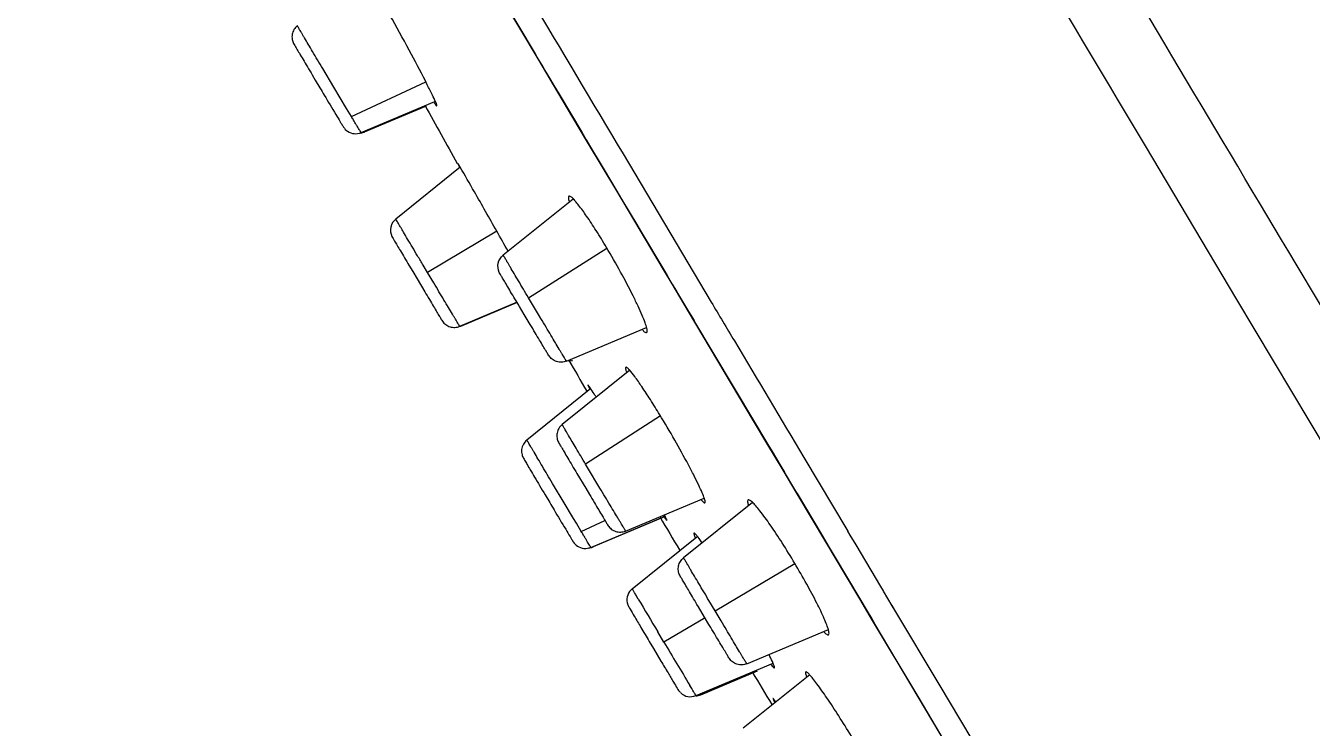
# Model space of a CAD drawing. Extents: x 881 to 2009, y 679 to 1506.
# Drawn here: x 1567.02 to 1594.06, y 1335.03 to 1349.8 of the extents above; entities that cross this region are included whole.
import ezdxf

# ---------------------------------------------------------------- set-up
doc = ezdxf.new("R2010")
doc.units = 0
doc.header["$LTSCALE"] = 10
doc.header["$MEASUREMENT"] = 0
doc.layers.add('1_1', color=7, linetype='CONTINUOUS')

msp = doc.modelspace()

# ---------------------------------------------------------------- linework, layer by layer
at = {"layer": '1_1', "color": 7, "linetype": 'Continuous'}
for p, q in [((1577.811, 1349.072), (1576.181, 1351.811)), ((1576.189, 1351.798), (1577.729, 1349.21)), ((1577.729, 1349.21), (1577.801, 1349.089)), ((1577.801, 1349.089), (1577.891, 1348.937)), ((1578.115, 1348.561), (1577.811, 1349.072)), ((1577.872, 1348.968), (1578.033, 1348.699)), ((1573.044, 1348.769), (1573.109, 1348.659)), ((1573.109, 1348.659), (1573.206, 1348.497)), ((1578.033, 1348.699), (1578.102, 1348.582)), ((1578.102, 1348.582), (1578.179, 1348.454)), ((1578.522, 1347.877), (1578.115, 1348.561)), ((1578.179, 1348.454), (1578.231, 1348.366)), ((1578.196, 1348.425), (1578.248, 1348.338)), ((1578.231, 1348.366), (1578.709, 1347.563)), ((1574.07, 1347.556), (1575.624, 1348.209)), ((1574.141, 1347.569), (1575.445, 1348.117)), ((1578.812, 1347.39), (1578.522, 1347.877)), ((1578.709, 1347.563), (1578.803, 1347.404)), ((1578.803, 1347.404), (1578.852, 1347.322)), ((1579.159, 1346.807), (1578.812, 1347.39)), ((1578.816, 1347.384), (1578.865, 1347.302)), ((1578.852, 1347.322), (1579.158, 1346.809)), ((1576.154, 1346.827), (1574.801, 1345.739)), ((1579.158, 1346.809), (1579.447, 1346.323)), ((1579.443, 1346.33), (1579.159, 1346.807)), ((1578.526, 1346.159), (1577.059, 1344.98)), ((1580.427, 1344.677), (1579.443, 1346.33)), ((1579.447, 1346.323), (1579.545, 1346.158)), ((1579.545, 1346.158), (1579.864, 1345.623)), ((1579.864, 1345.623), (1579.944, 1345.488)), ((1579.944, 1345.488), (1580.431, 1344.67)), ((1575.077, 1344.766), (1575.156, 1344.634)), ((1575.156, 1344.634), (1575.246, 1344.482)), ((1575.246, 1344.482), (1575.409, 1344.209)), ((1580.607, 1344.375), (1580.427, 1344.677)), ((1580.431, 1344.67), (1580.503, 1344.549)), ((1580.503, 1344.549), (1580.61, 1344.37)), ((1580.952, 1343.795), (1580.607, 1344.375)), ((1580.61, 1344.37), (1580.708, 1344.206)), ((1580.701, 1344.217), (1580.952, 1343.795)), ((1576.145, 1343.483), (1577.36, 1343.994)), ((1576.165, 1343.487), (1577.361, 1343.99)), ((1577.369, 1343.951), (1577.328, 1344.019)), ((1577.399, 1343.9), (1577.369, 1343.951)), ((1577.499, 1343.732), (1577.399, 1343.9)), ((1577.626, 1343.52), (1577.499, 1343.732)), ((1580.952, 1343.795), (1581.068, 1343.602)), ((1582.321, 1341.497), (1580.952, 1343.795)), ((1578.388, 1342.75), (1580.072, 1343.458)), ((1581.06, 1343.614), (1582.317, 1341.504)), ((1579.716, 1342.558), (1578.297, 1341.417)), ((1578.901, 1342.172), (1577.555, 1341.091)), ((1582.317, 1341.504), (1582.619, 1340.997)), ((1582.622, 1340.992), (1582.321, 1341.497)), ((1582.619, 1340.997), (1582.708, 1340.848)), ((1582.942, 1340.455), (1582.622, 1340.992)), ((1582.623, 1340.991), (1582.711, 1340.843)), ((1582.708, 1340.848), (1582.892, 1340.54)), ((1582.892, 1340.54), (1582.968, 1340.412)), ((1583.235, 1339.963), (1582.942, 1340.455)), ((1582.966, 1340.415), (1583.162, 1340.086)), ((1578.607, 1340.388), (1578.793, 1340.076)), ((1577.938, 1339.94), (1578.035, 1339.776)), ((1578.793, 1340.076), (1578.871, 1339.945)), ((1579.631, 1339.178), (1581.281, 1339.871)), ((1583.162, 1340.086), (1583.236, 1339.962)), ((1583.234, 1339.964), (1583.76, 1339.082)), ((1583.862, 1338.912), (1583.235, 1339.963)), ((1582.298, 1339.779), (1580.85, 1338.615)), ((1578.9, 1338.834), (1580.461, 1339.49)), ((1580.465, 1339.48), (1578.948, 1338.843)), ((1579.77, 1337.963), (1581.131, 1339.057)), ((1583.76, 1339.082), (1583.862, 1338.912)), ((1583.862, 1338.912), (1583.911, 1338.829)), ((1584.034, 1338.623), (1583.862, 1338.912)), ((1583.911, 1338.829), (1584.034, 1338.623)), ((1584.232, 1338.29), (1584.034, 1338.623)), ((1584.034, 1338.623), (1584.554, 1337.75)), ((1584.554, 1337.75), (1584.232, 1338.29)), ((1584.707, 1337.493), (1584.554, 1337.75)), ((1584.554, 1337.75), (1584.707, 1337.493)), ((1581.162, 1337.582), (1581.131, 1337.634)), ((1581.29, 1337.367), (1581.162, 1337.582)), ((1584.803, 1337.332), (1584.707, 1337.493)), ((1584.707, 1337.493), (1584.803, 1337.332)), ((1581.383, 1337.212), (1581.29, 1337.367)), ((1581.419, 1337.151), (1581.383, 1337.212)), ((1584.802, 1337.335), (1584.85, 1337.254)), ((1584.85, 1337.254), (1584.802, 1337.335)), ((1584.852, 1337.25), (1584.803, 1337.332)), ((1585.781, 1335.691), (1584.852, 1337.25)), ((1582.179, 1336.385), (1583.892, 1337.105)), ((1580.126, 1336.858), (1580.216, 1336.707)), ((1580.216, 1336.707), (1580.374, 1336.442)), ((1581.11, 1335.716), (1582.73, 1336.397)), ((1581.21, 1335.734), (1582.406, 1336.237)), ((1583.5, 1336.152), (1582.104, 1335.03)), ((1582.757, 1336.3), (1582.757, 1336.301)), ((1585.78, 1335.694), (1585.781, 1335.691)), ((1586.715, 1334.125), (1585.781, 1335.691))]:
    msp.add_line(p, q, dxfattribs=at)
at = {"layer": '1_1', "color": 9, "linetype": 'Continuous'}
for p, q in [((1573.498, 1348.509), (1573.265, 1348.901)), ((1573.867, 1347.892), (1575.433, 1348.626)), ((1573.765, 1348.063), (1573.498, 1348.509)), ((1573.867, 1347.892), (1573.765, 1348.063)), ((1592.478, 1344.047), (1590.555, 1347.275)), ((1579.576, 1347.107), (1581.432, 1343.99)), ((1576.922, 1345.483), (1575.467, 1344.615)), ((1577.59, 1344.082), (1579.239, 1345.127)), ((1575.467, 1344.615), (1575.376, 1344.768)), ((1595.597, 1341.644), (1593.723, 1344.788)), ((1575.597, 1344.397), (1575.467, 1344.615)), ((1577.798, 1343.734), (1577.59, 1344.082)), ((1594.402, 1340.82), (1592.478, 1344.047)), ((1577.848, 1343.65), (1577.798, 1343.734)), ((1580.362, 1341.602), (1578.789, 1340.585)), ((1583.378, 1340.724), (1584.301, 1339.174)), ((1578.831, 1340.514), (1578.789, 1340.585)), ((1579.09, 1340.08), (1578.831, 1340.514)), ((1578.336, 1339.774), (1578.095, 1340.179)), ((1578.533, 1339.444), (1578.336, 1339.774)), ((1578.595, 1339.34), (1578.533, 1339.444)), ((1578.699, 1339.168), (1578.595, 1339.34)), ((1578.699, 1339.168), (1579.197, 1339.401)), ((1584.349, 1339.094), (1584.301, 1339.174)), ((1584.349, 1339.094), (1584.301, 1339.174)), ((1584.474, 1338.885), (1584.349, 1339.094)), ((1578.947, 1338.843), (1578.946, 1338.844)), ((1584.994, 1338.012), (1584.474, 1338.885)), ((1581.511, 1337.5), (1583.186, 1338.498)), ((1585.05, 1337.919), (1584.993, 1338.014)), ((1585.051, 1337.916), (1584.994, 1338.012)), ((1579.897, 1337.748), (1579.867, 1337.797)), ((1581.511, 1337.499), (1581.382, 1337.716)), ((1585.236, 1337.605), (1585.051, 1337.916)), ((1581.639, 1337.286), (1581.511, 1337.5)), ((1585.29, 1337.516), (1585.235, 1337.609)), ((1585.292, 1337.512), (1585.236, 1337.605)), ((1586.22, 1335.956), (1585.292, 1337.512)), ((1581.301, 1337.355), (1580.437, 1336.839)), ((1580.437, 1336.839), (1580.308, 1337.055)), ((1587.151, 1334.395), (1586.22, 1335.956)), ((1581.11, 1335.716), (1581.109, 1335.716))]:
    msp.add_line(p, q, dxfattribs=at)
at = {"layer": '1_1', "color": 6, "linetype": 'Continuous'}
for p, q in [((1582.622, 1340.992), (1582.245, 1341.624)), ((1584.232, 1338.29), (1584.034, 1338.623)), ((1584.554, 1337.75), (1584.232, 1338.29)), ((1584.802, 1337.333), (1584.554, 1337.75)), ((1585.777, 1335.699), (1584.802, 1337.333)), ((1586.756, 1334.057), (1585.777, 1335.699))]:
    msp.add_line(p, q, dxfattribs=at)
at = {"layer": '1_1', "color": 7, "linetype": 'Continuous'}
for centre, radius, start, end in [((1296.847, 1167.809), 349.157, 30.19247, 38.80703), ((1913.737, 1535.45), 386.719, 208.9736, 209.17915), ((1574.025, 1347.845), 0.299, 272.0995, 279.0146), ((1574.024, 1347.847), 0.302, 279.0253, 292.748), ((1391.803, 1241.065), 212.538, 29.29463, 29.42584), ((1576.049, 1343.762), 0.298, 288.9651, 292.7856), ((1578.464, 1343.062), 0.302, 262.0596, 279.6242), ((1913.737, 1535.45), 386.719, 209.88257, 209.99563), ((1913.737, 1535.45), 386.719, 210.44978, 210.56797), ((1583.214, 1341.323), 3.333, 213.2297, 213.8889), ((1577.897, 1338.193), 2.872, 26.4415, 27.2008), ((1578.831, 1339.12), 0.3, 273.7681, 292.7592), ((1579.958, 1337.73), 0.3, 128.7932, 191.629), ((1913.737, 1535.45), 386.719, 211.01306, 211.12882), ((1580.993, 1335.993), 0.3, 226.9775, 292.7915), ((1581.094, 1336.01), 0.3, 271.9141, 292.7892)]:
    msp.add_arc(centre, radius, start, end, dxfattribs=at)
at = {"layer": '1_1', "color": 9, "linetype": 'Continuous'}
for centre, radius, start, end in [((1870.042, 1509.607), 337.224, 210.63921, 210.77604), ((1848.656, 1496.545), 312.165, 210.77079, 210.96491)]:
    msp.add_arc(centre, radius, start, end, dxfattribs=at)
for points, knots in [([(1590.555, 1347.275), (1588.988, 1349.906), (1586.663, 1353.811), (1583.607, 1358.947), (1581.42, 1362.626), (1579.33, 1366.143), (1577.356, 1369.468), (1575.515, 1372.571), (1573.823, 1375.426), (1572.295, 1378.007), (1571.13, 1379.977), (1570.29, 1381.399), (1569.732, 1382.346), (1569.224, 1383.208), (1568.767, 1383.986), (1568.362, 1384.676), (1568.009, 1385.277), (1567.711, 1385.789), (1567.496, 1386.159), (1567.351, 1386.409), (1567.264, 1386.562), (1567.189, 1386.692), (1567.129, 1386.798), (1567.083, 1386.881), (1567.053, 1386.937), (1567.037, 1386.968), (1567.028, 1386.984), (1567.026, 1386.992), (1567.022, 1386.998), (1567.023, 1386.999)], [0, 0, 0, 0, 0.199037, 0.295298, 0.388265, 0.477135, 0.561123, 0.639499, 0.711581, 0.776738, 0.834405, 0.860267, 0.884075, 0.905776, 0.925319, 0.942665, 0.957776, 0.970617, 0.981161, 0.985565, 0.989387, 0.992625, 0.995275, 0.997337, 0.998812, 0.999328, 0.999697, 0.99992, 1, 1, 1, 1]), ([(1593.723, 1344.788), (1592.086, 1347.535), (1588.877, 1352.923), (1584.226, 1360.74), (1580.557, 1366.916), (1577.855, 1371.468), (1576.051, 1374.511), (1574.422, 1377.262), (1572.983, 1379.693), (1571.911, 1381.509), (1571.16, 1382.784), (1570.679, 1383.602), (1570.255, 1384.325), (1569.889, 1384.95), (1569.581, 1385.476), (1569.334, 1385.903), (1569.146, 1386.228), (1569.029, 1386.435), (1568.968, 1386.544), (1568.947, 1386.584), (1568.936, 1386.605), (1568.931, 1386.619), (1568.924, 1386.627), (1568.928, 1386.633), (1568.93, 1386.627), (1568.931, 1386.625)], [0, 0, 0, 0, 0.197251, 0.386711, 0.560971, 0.640228, 0.713184, 0.779115, 0.837376, 0.887394, 0.909153, 0.928674, 0.945909, 0.960814, 0.973353, 0.983497, 0.991218, 0.996498, 0.99822, 0.998851, 0.999328, 0.999652, 0.999823, 0.999857, 1, 1, 1, 1]), ([(1593.723, 1344.788), (1592.086, 1347.535), (1588.877, 1352.923), (1584.226, 1360.74), (1580.557, 1366.916), (1577.855, 1371.468), (1576.051, 1374.511), (1574.422, 1377.262), (1572.983, 1379.693), (1571.911, 1381.509), (1571.16, 1382.784), (1570.679, 1383.602), (1570.255, 1384.325), (1569.889, 1384.95), (1569.581, 1385.476), (1569.334, 1385.903), (1569.146, 1386.228), (1569.029, 1386.435), (1568.968, 1386.544), (1568.947, 1386.584), (1568.936, 1386.605), (1568.931, 1386.619), (1568.924, 1386.627), (1568.928, 1386.633), (1568.93, 1386.627), (1568.931, 1386.625)], [0, 0, 0, 0, 0.197251, 0.386711, 0.560971, 0.640228, 0.713184, 0.779115, 0.837376, 0.887394, 0.909153, 0.928674, 0.945909, 0.960814, 0.973353, 0.983497, 0.991218, 0.996498, 0.99822, 0.998851, 0.999328, 0.999652, 0.999823, 0.999857, 1, 1, 1, 1]), ([(1574.406, 1355.797), (1574.825, 1355.091), (1576.548, 1352.194), (1578.272, 1349.297), (1579.576, 1347.107)], [0, 0, 0, 0, 0.243743, 1, 1, 1, 1]), ([(1573.265, 1348.901), (1573.228, 1348.963), (1573.157, 1349.082), (1573.056, 1349.252), (1572.964, 1349.407), (1572.896, 1349.522), (1572.848, 1349.604), (1572.817, 1349.654), (1572.792, 1349.698), (1572.77, 1349.735), (1572.755, 1349.76), (1572.746, 1349.776), (1572.74, 1349.786), (1572.736, 1349.793), (1572.733, 1349.798), (1572.732, 1349.802), (1572.73, 1349.803), (1572.73, 1349.804)], [0, 0, 0, 0, 0.204654, 0.396093, 0.56873, 0.717498, 0.781546, 0.838084, 0.886656, 0.926906, 0.958583, 0.971131, 0.981444, 0.989494, 0.995268, 0.998769, 1, 1, 1, 1]), ([(1574.07, 1347.556), (1574.069, 1347.556), (1574.068, 1347.56), (1574.065, 1347.562), (1574.061, 1347.57), (1574.055, 1347.579), (1574.048, 1347.591), (1574.035, 1347.613), (1574.014, 1347.647), (1573.985, 1347.695), (1573.951, 1347.752), (1573.911, 1347.819), (1573.882, 1347.867), (1573.867, 1347.892)], [0, 0, 0, 0, 0.004185, 0.016539, 0.037066, 0.065756, 0.102534, 0.147285, 0.260235, 0.403663, 0.576272, 0.77584, 1, 1, 1, 1]), ([(1574.141, 1347.569), (1574.14, 1347.569), (1574.14, 1347.57), (1574.138, 1347.572), (1574.136, 1347.576), (1574.134, 1347.579), (1574.133, 1347.581)], [0, 0, 0, 0, 0.067724, 0.256843, 0.567589, 1, 1, 1, 1]), ([(1575.376, 1344.768), (1575.337, 1344.833), (1575.261, 1344.96), (1575.152, 1345.143), (1575.054, 1345.309), (1574.98, 1345.434), (1574.928, 1345.522), (1574.895, 1345.577), (1574.867, 1345.625), (1574.844, 1345.664), (1574.828, 1345.692), (1574.817, 1345.71), (1574.811, 1345.72), (1574.807, 1345.728), (1574.803, 1345.734), (1574.802, 1345.737), (1574.8, 1345.739), (1574.801, 1345.739)], [0, 0, 0, 0, 0.202282, 0.392738, 0.565419, 0.714968, 0.77954, 0.83656, 0.885619, 0.926334, 0.958329, 0.970974, 0.981361, 0.989474, 0.995294, 0.998808, 1, 1, 1, 1]), ([(1577.59, 1344.082), (1577.554, 1344.143), (1577.484, 1344.261), (1577.382, 1344.432), (1577.291, 1344.585), (1577.223, 1344.701), (1577.175, 1344.781), (1577.145, 1344.832), (1577.12, 1344.875), (1577.098, 1344.911), (1577.084, 1344.937), (1577.074, 1344.953), (1577.069, 1344.962), (1577.065, 1344.97), (1577.061, 1344.975), (1577.06, 1344.978), (1577.059, 1344.98), (1577.059, 1344.98)], [0, 0, 0, 0, 0.204495, 0.396323, 0.569084, 0.717892, 0.781946, 0.838486, 0.887066, 0.92728, 0.958882, 0.971386, 0.981658, 0.989671, 0.9954, 0.99884, 1, 1, 1, 1]), ([(1576.145, 1343.483), (1576.144, 1343.483), (1576.144, 1343.486), (1576.142, 1343.488), (1576.138, 1343.494), (1576.134, 1343.501), (1576.128, 1343.51), (1576.118, 1343.526), (1576.103, 1343.552), (1576.08, 1343.589), (1576.054, 1343.633), (1576.023, 1343.685), (1575.973, 1343.767), (1575.903, 1343.884), (1575.809, 1344.041), (1575.706, 1344.214), (1575.634, 1344.335), (1575.597, 1344.397)], [0, 0, 0, 0, 0.001195, 0.004681, 0.010446, 0.018476, 0.028755, 0.041268, 0.072933, 0.113251, 0.161872, 0.218436, 0.282571, 0.431492, 0.604117, 0.795449, 1, 1, 1, 1]), ([(1581.432, 1343.99), (1581.594, 1343.718), (1582.242, 1342.629), (1582.891, 1341.541), (1583.378, 1340.724)], [0, 0, 0, 0, 0.249475, 1, 1, 1, 1]), ([(1578.388, 1342.75), (1578.387, 1342.75), (1578.387, 1342.752), (1578.384, 1342.755), (1578.381, 1342.76), (1578.377, 1342.767), (1578.371, 1342.776), (1578.361, 1342.793), (1578.346, 1342.818), (1578.324, 1342.854), (1578.298, 1342.898), (1578.267, 1342.949), (1578.219, 1343.029), (1578.149, 1343.145), (1578.057, 1343.299), (1577.955, 1343.47), (1577.884, 1343.589), (1577.848, 1343.65)], [0, 0, 0, 0, 0.001218, 0.004709, 0.010475, 0.018511, 0.028814, 0.041365, 0.073074, 0.113367, 0.161972, 0.218565, 0.282685, 0.431566, 0.604283, 0.795609, 1, 1, 1, 1]), ([(1578.789, 1340.585), (1578.755, 1340.642), (1578.689, 1340.753), (1578.595, 1340.912), (1578.51, 1341.054), (1578.447, 1341.161), (1578.404, 1341.235), (1578.376, 1341.282), (1578.353, 1341.322), (1578.333, 1341.355), (1578.32, 1341.378), (1578.311, 1341.393), (1578.306, 1341.401), (1578.302, 1341.408), (1578.299, 1341.413), (1578.299, 1341.415), (1578.297, 1341.417), (1578.297, 1341.417)], [0, 0, 0, 0, 0.207274, 0.400265, 0.572993, 0.721021, 0.78453, 0.840493, 0.888532, 0.928272, 0.959442, 0.971763, 0.981884, 0.989785, 0.995448, 0.998855, 1, 1, 1, 1]), ([(1578.095, 1340.179), (1578.058, 1340.241), (1577.987, 1340.361), (1577.884, 1340.534), (1577.792, 1340.69), (1577.722, 1340.807), (1577.674, 1340.889), (1577.643, 1340.94), (1577.617, 1340.984), (1577.596, 1341.021), (1577.581, 1341.047), (1577.571, 1341.063), (1577.565, 1341.073), (1577.561, 1341.08), (1577.558, 1341.085), (1577.557, 1341.088), (1577.555, 1341.09), (1577.556, 1341.09)], [0, 0, 0, 0, 0.204617, 0.396123, 0.568876, 0.717756, 0.781848, 0.838415, 0.886995, 0.927229, 0.958867, 0.971385, 0.981664, 0.989671, 0.995395, 0.998836, 1, 1, 1, 1]), ([(1579.631, 1339.178), (1579.631, 1339.178), (1579.63, 1339.181), (1579.628, 1339.183), (1579.625, 1339.188), (1579.62, 1339.195), (1579.615, 1339.205), (1579.605, 1339.221), (1579.59, 1339.246), (1579.568, 1339.283), (1579.541, 1339.326), (1579.511, 1339.377), (1579.462, 1339.458), (1579.393, 1339.574), (1579.3, 1339.729), (1579.198, 1339.9), (1579.127, 1340.019), (1579.09, 1340.08)], [0, 0, 0, 0, 0.001205, 0.004689, 0.010445, 0.018463, 0.028734, 0.041247, 0.072922, 0.113207, 0.161784, 0.218331, 0.282447, 0.431317, 0.604071, 0.795501, 1, 1, 1, 1]), ([(1578.9, 1338.835), (1578.899, 1338.834), (1578.898, 1338.838), (1578.896, 1338.84), (1578.892, 1338.848), (1578.886, 1338.857), (1578.878, 1338.869), (1578.865, 1338.891), (1578.845, 1338.924), (1578.816, 1338.972), (1578.782, 1339.029), (1578.742, 1339.096), (1578.714, 1339.143), (1578.699, 1339.168)], [0, 0, 0, 0, 0.004178, 0.016523, 0.037041, 0.065721, 0.102484, 0.147214, 0.260123, 0.403533, 0.576146, 0.77575, 1, 1, 1, 1]), ([(1581.382, 1337.716), (1581.346, 1337.777), (1581.275, 1337.896), (1581.174, 1338.066), (1581.083, 1338.22), (1581.014, 1338.335), (1580.966, 1338.416), (1580.936, 1338.467), (1580.911, 1338.51), (1580.889, 1338.547), (1580.875, 1338.572), (1580.865, 1338.588), (1580.86, 1338.598), (1580.856, 1338.605), (1580.852, 1338.61), (1580.851, 1338.613), (1580.85, 1338.615), (1580.85, 1338.615)], [0, 0, 0, 0, 0.204889, 0.396363, 0.569001, 0.717857, 0.781937, 0.838441, 0.886999, 0.927253, 0.958856, 0.971343, 0.981598, 0.989607, 0.995353, 0.998821, 1, 1, 1, 1]), ([(1579.867, 1337.797), (1579.853, 1337.821), (1579.829, 1337.862), (1579.802, 1337.909), (1579.786, 1337.937), (1579.778, 1337.95), (1579.773, 1337.959), (1579.771, 1337.962), (1579.77, 1337.963)], [0, 0, 0, 0, 0.426266, 0.738528, 0.849862, 0.930771, 0.980924, 1, 1, 1, 1]), ([(1582.179, 1336.385), (1582.178, 1336.385), (1582.178, 1336.387), (1582.175, 1336.39), (1582.172, 1336.395), (1582.168, 1336.402), (1582.162, 1336.412), (1582.152, 1336.428), (1582.137, 1336.453), (1582.115, 1336.489), (1582.089, 1336.533), (1582.058, 1336.584), (1582.01, 1336.665), (1581.94, 1336.78), (1581.848, 1336.934), (1581.746, 1337.105), (1581.675, 1337.224), (1581.639, 1337.286)], [0, 0, 0, 0, 0.001241, 0.004769, 0.010573, 0.018636, 0.028944, 0.041481, 0.073177, 0.113506, 0.162124, 0.218674, 0.282785, 0.431639, 0.604193, 0.795469, 1, 1, 1, 1]), ([(1581.11, 1335.716), (1581.108, 1335.717), (1581.106, 1335.723), (1581.099, 1335.733), (1581.088, 1335.751), (1581.066, 1335.787), (1581.029, 1335.848), (1580.997, 1335.901), (1580.979, 1335.931)], [0, 0, 0, 0, 0.019505, 0.070209, 0.151731, 0.263679, 0.576257, 1, 1, 1, 1]), ([(1581.21, 1335.734), (1581.21, 1335.734), (1581.21, 1335.735), (1581.208, 1335.737), (1581.206, 1335.74), (1581.205, 1335.741)], [0, 0, 0, 0, 0.064853, 0.253273, 1, 1, 1, 1])]:
    msp.add_open_spline(points, degree=3, knots=knots, dxfattribs=at)
at = {"layer": '1_1', "color": 7, "linetype": 'Continuous'}
for points, knots in [([(1575.463, 1348.562), (1575.355, 1348.777), (1575.113, 1349.235), (1574.801, 1349.804), (1574.544, 1350.259), (1574.377, 1350.549), (1574.241, 1350.775), (1574.162, 1350.902), (1574.128, 1350.951)], [0, 0, 0, 0, 0.263006, 0.567564, 0.711048, 0.83606, 0.934489, 1, 1, 1, 1]), ([(1572.73, 1349.804), (1572.703, 1349.781), (1572.655, 1349.726), (1572.617, 1349.624), (1572.617, 1349.52), (1572.644, 1349.442), (1572.681, 1349.381), (1572.721, 1349.313), (1572.779, 1349.214), (1572.855, 1349.086), (1572.945, 1348.935), (1573.01, 1348.826), (1573.044, 1348.769)], [0, 0, 0, 0, 0.090608, 0.180933, 0.271205, 0.349798, 0.387645, 0.452517, 0.550833, 0.678746, 0.830703, 1, 1, 1, 1]), ([(1575.64, 1348.195), (1575.618, 1348.245), (1575.56, 1348.368), (1575.5, 1348.49), (1575.463, 1348.562)], [0, 0, 0, 0, 0.402905, 1, 1, 1, 1]), ([(1573.206, 1348.497), (1573.236, 1348.445), (1573.348, 1348.259), (1573.459, 1348.073), (1573.54, 1347.938)], [0, 0, 0, 0, 0.275749, 1, 1, 1, 1]), ([(1575.608, 1348.182), (1575.615, 1348.172), (1575.626, 1348.155), (1575.643, 1348.134), (1575.653, 1348.123), (1575.66, 1348.116), (1575.663, 1348.117)], [0, 0, 0, 0, 0.421298, 0.727662, 0.918088, 1, 1, 1, 1]), ([(1575.663, 1348.117), (1575.665, 1348.118), (1575.664, 1348.128), (1575.66, 1348.141), (1575.652, 1348.166), (1575.644, 1348.184), (1575.64, 1348.195)], [0, 0, 0, 0, 0.077101, 0.264724, 0.572536, 1, 1, 1, 1]), ([(1573.54, 1347.938), (1573.57, 1347.887), (1573.612, 1347.818), (1573.66, 1347.737), (1573.684, 1347.699), (1573.717, 1347.644), (1573.787, 1347.571), (1573.923, 1347.522), (1574.024, 1347.537), (1574.07, 1347.556)], [0, 0, 0, 0, 0.246072, 0.331441, 0.390003, 0.428813, 0.595426, 0.797526, 1, 1, 1, 1]), ([(1576.152, 1346.832), (1576.145, 1346.844), (1576.135, 1346.861), (1576.122, 1346.881), (1576.115, 1346.893), (1576.11, 1346.901), (1576.106, 1346.908), (1576.103, 1346.911), (1576.102, 1346.913), (1576.101, 1346.913)], [0, 0, 0, 0, 0.435492, 0.607347, 0.74832, 0.858201, 0.936797, 0.983962, 1, 1, 1, 1]), ([(1576.101, 1346.913), (1576.101, 1346.913), (1576.103, 1346.91), (1576.104, 1346.906), (1576.107, 1346.899), (1576.112, 1346.89), (1576.118, 1346.878), (1576.129, 1346.857), (1576.138, 1346.84), (1576.145, 1346.828)], [0, 0, 0, 0, 0.017491, 0.065735, 0.144967, 0.255047, 0.395792, 0.567005, 1, 1, 1, 1]), ([(1576.922, 1345.484), (1576.766, 1345.76), (1576.51, 1346.21), (1576.254, 1346.659), (1576.152, 1346.832)], [0, 0, 0, 0, 0.612149, 1, 1, 1, 1]), ([(1578.438, 1346.217), (1578.429, 1346.209), (1578.427, 1346.168), (1578.435, 1346.137), (1578.44, 1346.115)], [0, 0, 0, 0, 0.333958, 1, 1, 1, 1]), ([(1578.518, 1346.176), (1578.509, 1346.184), (1578.493, 1346.198), (1578.469, 1346.215), (1578.446, 1346.223), (1578.438, 1346.217)], [0, 0, 0, 0, 0.387217, 0.677139, 1, 1, 1, 1]), ([(1579.228, 1345.143), (1579.157, 1345.262), (1579.022, 1345.484), (1578.827, 1345.781), (1578.68, 1345.987), (1578.58, 1346.11), (1578.537, 1346.157), (1578.518, 1346.176)], [0, 0, 0, 0, 0.330725, 0.620056, 0.849011, 0.934903, 1, 1, 1, 1]), ([(1574.801, 1345.739), (1574.748, 1345.697), (1574.672, 1345.574), (1574.693, 1345.415), (1574.745, 1345.326), (1574.782, 1345.263), (1574.834, 1345.175), (1574.903, 1345.059), (1574.986, 1344.92), (1575.045, 1344.819), (1575.077, 1344.766)], [0, 0, 0, 0, 0.182728, 0.360302, 0.403641, 0.464702, 0.558776, 0.68276, 0.831818, 1, 1, 1, 1]), ([(1580.077, 1343.44), (1580.068, 1343.48), (1580.037, 1343.571), (1579.976, 1343.725), (1579.89, 1343.915), (1579.742, 1344.22), (1579.522, 1344.635), (1579.33, 1344.972), (1579.228, 1345.143)], [0, 0, 0, 0, 0.063203, 0.151471, 0.261276, 0.389968, 0.686137, 1, 1, 1, 1]), ([(1577.328, 1344.019), (1577.297, 1344.071), (1577.239, 1344.17), (1577.157, 1344.307), (1577.09, 1344.421), (1577.039, 1344.507), (1577.002, 1344.569), (1576.95, 1344.658), (1576.931, 1344.817), (1577.007, 1344.938), (1577.059, 1344.98)], [0, 0, 0, 0, 0.167753, 0.316242, 0.43951, 0.532733, 0.592863, 0.638158, 0.817509, 1, 1, 1, 1]), ([(1575.409, 1344.209), (1575.441, 1344.155), (1575.503, 1344.052), (1575.589, 1343.909), (1575.66, 1343.789), (1575.715, 1343.698), (1575.753, 1343.635), (1575.79, 1343.574), (1575.847, 1343.514), (1575.939, 1343.467), (1576.044, 1343.454), (1576.113, 1343.47), (1576.145, 1343.483)], [0, 0, 0, 0, 0.168135, 0.317721, 0.442593, 0.537711, 0.599739, 0.640039, 0.725116, 0.816638, 0.908224, 1, 1, 1, 1]), ([(1578.388, 1342.75), (1578.355, 1342.736), (1578.284, 1342.72), (1578.177, 1342.735), (1578.085, 1342.784), (1578.029, 1342.846), (1577.993, 1342.907), (1577.951, 1342.975), (1577.892, 1343.074), (1577.816, 1343.202), (1577.725, 1343.354), (1577.66, 1343.462), (1577.626, 1343.52)], [0, 0, 0, 0, 0.090093, 0.180088, 0.269993, 0.348494, 0.386951, 0.451969, 0.550515, 0.678667, 0.830769, 1, 1, 1, 1]), ([(1579.985, 1343.404), (1580.001, 1343.387), (1580.024, 1343.365), (1580.062, 1343.345), (1580.072, 1343.349)], [0, 0, 0, 0, 0.667877, 1, 1, 1, 1]), ([(1580.072, 1343.349), (1580.082, 1343.353), (1580.087, 1343.378), (1580.084, 1343.407), (1580.079, 1343.429), (1580.077, 1343.44)], [0, 0, 0, 0, 0.32388, 0.612693, 1, 1, 1, 1]), ([(1579.635, 1342.621), (1579.632, 1342.618), (1579.629, 1342.607), (1579.632, 1342.574), (1579.641, 1342.545), (1579.649, 1342.523)], [0, 0, 0, 0, 0.116318, 0.314478, 1, 1, 1, 1]), ([(1579.712, 1342.565), (1579.696, 1342.582), (1579.676, 1342.604), (1579.649, 1342.622), (1579.638, 1342.623), (1579.635, 1342.621)], [0, 0, 0, 0, 0.69823, 0.889922, 1, 1, 1, 1]), ([(1580.348, 1341.624), (1580.283, 1341.73), (1580.16, 1341.929), (1579.985, 1342.197), (1579.84, 1342.406), (1579.751, 1342.522), (1579.712, 1342.565)], [0, 0, 0, 0, 0.328971, 0.615721, 0.844425, 1, 1, 1, 1]), ([(1578.838, 1342.25), (1578.836, 1342.249), (1578.84, 1342.239), (1578.844, 1342.226), (1578.856, 1342.202), (1578.865, 1342.183), (1578.87, 1342.173)], [0, 0, 0, 0, 0.073445, 0.263269, 0.572686, 1, 1, 1, 1]), ([(1578.888, 1342.186), (1578.881, 1342.196), (1578.87, 1342.212), (1578.854, 1342.234), (1578.846, 1342.243), (1578.839, 1342.251), (1578.838, 1342.25)], [0, 0, 0, 0, 0.434063, 0.745528, 0.932657, 1, 1, 1, 1]), ([(1579.004, 1342.006), (1578.992, 1342.024), (1578.954, 1342.084), (1578.916, 1342.145), (1578.888, 1342.186)], [0, 0, 0, 0, 0.304841, 1, 1, 1, 1]), ([(1581.287, 1339.86), (1581.274, 1339.901), (1581.236, 1339.996), (1581.162, 1340.156), (1581.064, 1340.353), (1580.898, 1340.671), (1580.66, 1341.1), (1580.455, 1341.448), (1580.348, 1341.624)], [0, 0, 0, 0, 0.063628, 0.15318, 0.264412, 0.394221, 0.690862, 1, 1, 1, 1]), ([(1578.297, 1341.417), (1578.27, 1341.395), (1578.222, 1341.34), (1578.184, 1341.239), (1578.183, 1341.135), (1578.21, 1341.057), (1578.247, 1340.995), (1578.287, 1340.928), (1578.345, 1340.83), (1578.42, 1340.703), (1578.509, 1340.552), (1578.573, 1340.444), (1578.607, 1340.388)], [0, 0, 0, 0, 0.09044, 0.180748, 0.270941, 0.350883, 0.389066, 0.453659, 0.551656, 0.679255, 0.830927, 1, 1, 1, 1]), ([(1577.556, 1341.09), (1577.526, 1341.066), (1577.474, 1341.006), (1577.438, 1340.894), (1577.445, 1340.789), (1577.478, 1340.715), (1577.516, 1340.652), (1577.564, 1340.57), (1577.634, 1340.452), (1577.722, 1340.302), (1577.826, 1340.128), (1577.899, 1340.004), (1577.938, 1339.94)], [0, 0, 0, 0, 0.0879, 0.17552, 0.263032, 0.320485, 0.359049, 0.431237, 0.53735, 0.672278, 0.829175, 1, 1, 1, 1]), ([(1578.871, 1339.945), (1578.905, 1339.888), (1578.97, 1339.78), (1579.06, 1339.628), (1579.137, 1339.501), (1579.195, 1339.403), (1579.236, 1339.336), (1579.273, 1339.274), (1579.328, 1339.213), (1579.42, 1339.164), (1579.528, 1339.149), (1579.599, 1339.165), (1579.631, 1339.178)], [0, 0, 0, 0, 0.169269, 0.321238, 0.449158, 0.547441, 0.61222, 0.650268, 0.729268, 0.81941, 0.909609, 1, 1, 1, 1]), ([(1581.297, 1339.77), (1581.305, 1339.773), (1581.303, 1339.815), (1581.294, 1339.84), (1581.287, 1339.86)], [0, 0, 0, 0, 0.295149, 1, 1, 1, 1]), ([(1578.035, 1339.776), (1578.066, 1339.725), (1578.178, 1339.537), (1578.289, 1339.35), (1578.371, 1339.215)], [0, 0, 0, 0, 0.276092, 1, 1, 1, 1]), ([(1581.21, 1339.839), (1581.228, 1339.819), (1581.251, 1339.794), (1581.28, 1339.772), (1581.293, 1339.768), (1581.297, 1339.77)], [0, 0, 0, 0, 0.690095, 0.887648, 1, 1, 1, 1]), ([(1582.204, 1339.831), (1582.2, 1339.828), (1582.194, 1339.815), (1582.195, 1339.775), (1582.204, 1339.741), (1582.211, 1339.716)], [0, 0, 0, 0, 0.132145, 0.334104, 1, 1, 1, 1]), ([(1582.295, 1339.783), (1582.285, 1339.793), (1582.266, 1339.809), (1582.239, 1339.829), (1582.213, 1339.839), (1582.204, 1339.831)], [0, 0, 0, 0, 0.392824, 0.683779, 1, 1, 1, 1]), ([(1583.186, 1338.498), (1583.1, 1338.643), (1582.932, 1338.915), (1582.689, 1339.284), (1582.502, 1339.544), (1582.375, 1339.7), (1582.32, 1339.759), (1582.295, 1339.783)], [0, 0, 0, 0, 0.322088, 0.61334, 0.846244, 0.933983, 1, 1, 1, 1]), ([(1580.448, 1339.465), (1580.455, 1339.455), (1580.466, 1339.438), (1580.482, 1339.415), (1580.491, 1339.405), (1580.498, 1339.397), (1580.499, 1339.398)], [0, 0, 0, 0, 0.427705, 0.737301, 0.926927, 1, 1, 1, 1]), ([(1580.499, 1339.398), (1580.501, 1339.399), (1580.498, 1339.408), (1580.494, 1339.42), (1580.482, 1339.444), (1580.474, 1339.462), (1580.469, 1339.472)], [0, 0, 0, 0, 0.067759, 0.255081, 0.566356, 1, 1, 1, 1]), ([(1578.371, 1339.215), (1578.401, 1339.164), (1578.442, 1339.095), (1578.491, 1339.015), (1578.514, 1338.977), (1578.547, 1338.922), (1578.617, 1338.849), (1578.753, 1338.8), (1578.855, 1338.816), (1578.9, 1338.835)], [0, 0, 0, 0, 0.245367, 0.330453, 0.388819, 0.427613, 0.594692, 0.79716, 1, 1, 1, 1]), ([(1581.068, 1339.135), (1581.066, 1339.133), (1581.065, 1339.121), (1581.07, 1339.103), (1581.08, 1339.073), (1581.09, 1339.05), (1581.095, 1339.037)], [0, 0, 0, 0, 0.089028, 0.279557, 0.582925, 1, 1, 1, 1]), ([(1581.138, 1339.069), (1581.13, 1339.08), (1581.115, 1339.098), (1581.094, 1339.12), (1581.081, 1339.132), (1581.071, 1339.136), (1581.068, 1339.135)], [0, 0, 0, 0, 0.417776, 0.721057, 0.910955, 1, 1, 1, 1]), ([(1581.234, 1338.94), (1581.225, 1338.952), (1581.194, 1338.996), (1581.162, 1339.039), (1581.138, 1339.069)], [0, 0, 0, 0, 0.292673, 1, 1, 1, 1]), ([(1581.131, 1337.634), (1581.099, 1337.688), (1581.039, 1337.789), (1580.955, 1337.93), (1580.886, 1338.048), (1580.833, 1338.137), (1580.795, 1338.201), (1580.759, 1338.262), (1580.735, 1338.342), (1580.739, 1338.445), (1580.777, 1338.541), (1580.823, 1338.594), (1580.85, 1338.615)], [0, 0, 0, 0, 0.167595, 0.316549, 0.44071, 0.535062, 0.59635, 0.6388, 0.725527, 0.816876, 0.908352, 1, 1, 1, 1]), ([(1583.892, 1337.105), (1583.883, 1337.139), (1583.856, 1337.215), (1583.779, 1337.402), (1583.639, 1337.69), (1583.431, 1338.078), (1583.272, 1338.354), (1583.186, 1338.498)], [0, 0, 0, 0, 0.06678, 0.155073, 0.388577, 0.679054, 1, 1, 1, 1]), ([(1579.665, 1337.666), (1579.671, 1337.64), (1579.682, 1337.608), (1579.706, 1337.567), (1579.745, 1337.499), (1579.828, 1337.358), (1579.963, 1337.132), (1580.068, 1336.956), (1580.126, 1336.858)], [0, 0, 0, 0, 0.085879, 0.107038, 0.153362, 0.338886, 0.633493, 1, 1, 1, 1]), ([(1582.179, 1336.385), (1582.146, 1336.372), (1582.075, 1336.356), (1581.968, 1336.37), (1581.876, 1336.419), (1581.821, 1336.481), (1581.784, 1336.542), (1581.743, 1336.61), (1581.684, 1336.708), (1581.608, 1336.835), (1581.518, 1336.986), (1581.453, 1337.094), (1581.419, 1337.151)], [0, 0, 0, 0, 0.090165, 0.180211, 0.27009, 0.349624, 0.38809, 0.452881, 0.551156, 0.679035, 0.830911, 1, 1, 1, 1]), ([(1583.798, 1337.055), (1583.816, 1337.038), (1583.841, 1337.015), (1583.874, 1336.996), (1583.888, 1336.995), (1583.893, 1336.997)], [0, 0, 0, 0, 0.665592, 0.867097, 1, 1, 1, 1]), ([(1583.893, 1336.997), (1583.904, 1337.002), (1583.907, 1337.031), (1583.902, 1337.065), (1583.896, 1337.091), (1583.892, 1337.105)], [0, 0, 0, 0, 0.315349, 0.607042, 1, 1, 1, 1]), ([(1580.374, 1336.442), (1580.423, 1336.359), (1580.512, 1336.211), (1580.626, 1336.021), (1580.709, 1335.882), (1580.755, 1335.807), (1580.782, 1335.78)], [0, 0, 0, 0, 0.372988, 0.666585, 0.851469, 1, 1, 1, 1]), ([(1582.733, 1336.393), (1582.727, 1336.406), (1582.7, 1336.468), (1582.67, 1336.528), (1582.646, 1336.576)], [0, 0, 0, 0, 0.200476, 1, 1, 1, 1]), ([(1582.684, 1336.371), (1582.693, 1336.36), (1582.708, 1336.341), (1582.73, 1336.318), (1582.744, 1336.305), (1582.754, 1336.299), (1582.757, 1336.3)], [0, 0, 0, 0, 0.41148, 0.713391, 0.906465, 1, 1, 1, 1]), ([(1582.757, 1336.301), (1582.76, 1336.302), (1582.761, 1336.313), (1582.756, 1336.331), (1582.747, 1336.359), (1582.738, 1336.381), (1582.733, 1336.393)], [0, 0, 0, 0, 0.090152, 0.280768, 0.583705, 1, 1, 1, 1]), ([(1583.416, 1336.213), (1583.413, 1336.211), (1583.41, 1336.199), (1583.415, 1336.164), (1583.426, 1336.133), (1583.434, 1336.11)], [0, 0, 0, 0, 0.113308, 0.31034, 1, 1, 1, 1]), ([(1583.498, 1336.155), (1583.482, 1336.173), (1583.459, 1336.195), (1583.431, 1336.215), (1583.419, 1336.216), (1583.416, 1336.213)], [0, 0, 0, 0, 0.701589, 0.892523, 1, 1, 1, 1]), ([(1584.375, 1334.866), (1584.288, 1335.009), (1584.12, 1335.279), (1583.878, 1335.647), (1583.696, 1335.908), (1583.573, 1336.068), (1583.522, 1336.13), (1583.498, 1336.155)], [0, 0, 0, 0, 0.321474, 0.612307, 0.84593, 0.933897, 1, 1, 1, 1]), ([(1582.787, 1335.585), (1582.779, 1335.596), (1582.765, 1335.615), (1582.748, 1335.638), (1582.737, 1335.652), (1582.731, 1335.657), (1582.729, 1335.659), (1582.728, 1335.658)], [0, 0, 0, 0, 0.431096, 0.74129, 0.92955, 0.978344, 1, 1, 1, 1]), ([(1582.728, 1335.658), (1582.728, 1335.658), (1582.728, 1335.655), (1582.73, 1335.648), (1582.737, 1335.631), (1582.75, 1335.604), (1582.761, 1335.583), (1582.768, 1335.571)], [0, 0, 0, 0, 0.022423, 0.072124, 0.261328, 0.571016, 1, 1, 1, 1])]:
    msp.add_open_spline(points, degree=3, knots=knots, dxfattribs=at)

doc.saveas('drawing.dxf')
